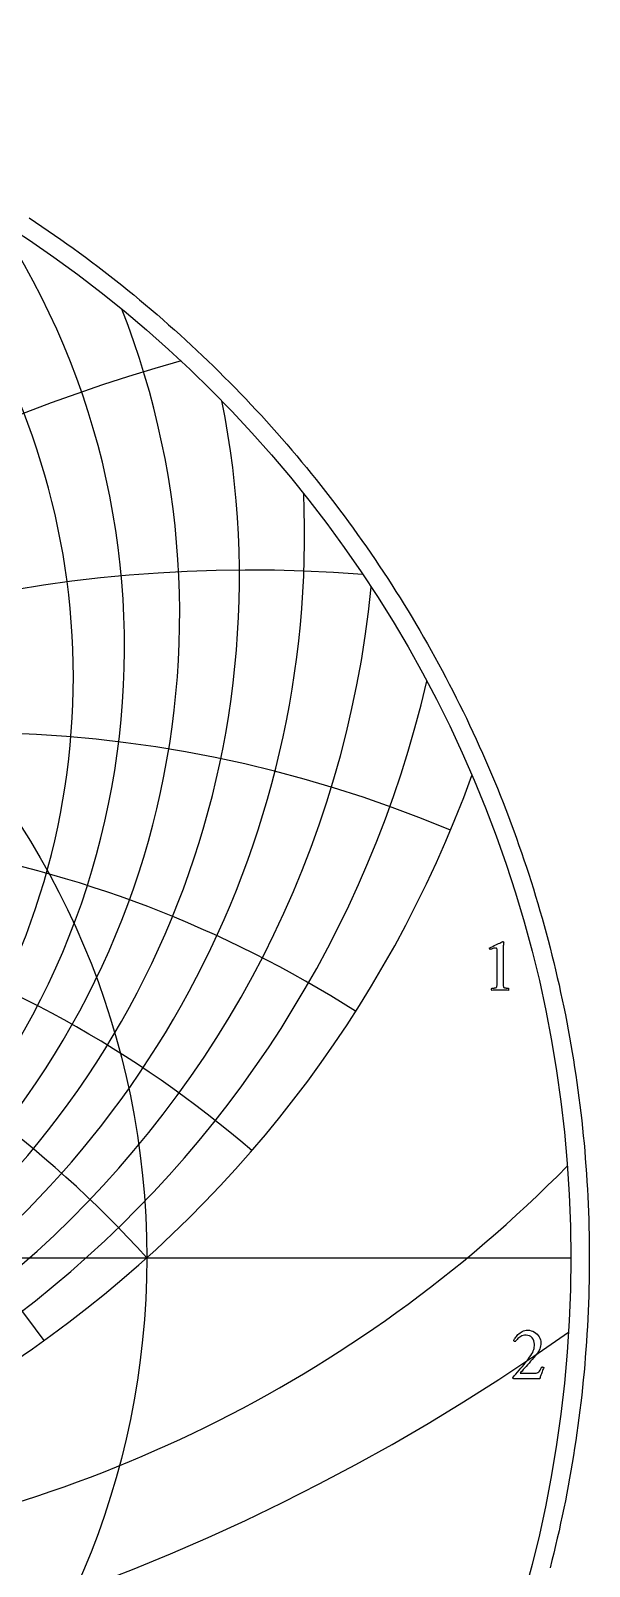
# Model space of a CAD drawing. Header units: millimetres. Extents: x -96 to 96, y -96 to 98.
# Drawn here: x 52.9 to 95.9, y -23.8 to 94.5 of the extents above; entities that cross this region are included whole.
import ezdxf

# ---------------------------------------------------------------- set-up
doc = ezdxf.new("R2010")
doc.units = ezdxf.units.MM
for name, color, linetype in [('CUT_OUTER', 1, 'Continuous'), ('ENGRAVE', 7, 'Continuous'), ('ENGRAVE_FINE', 8, 'Continuous'), ('TEXT', 5, 'Continuous')]:
    doc.layers.add(name, color=color, linetype=linetype)

msp = doc.modelspace()

# ---------------------------------------------------------------- linework, layer by layer
at = {"layer": 'CUT_OUTER'}
msp.add_lwpolyline([(52.8027, 80.0842), (53.2931, 79.7587), (53.7815, 79.4302), (54.2678, 79.0987), (54.7521, 78.7643), (55.2344, 78.4268), (55.7146, 78.0864), (56.1927, 77.7431), (56.6686, 77.3969), (57.1425, 77.0477), (57.6141, 76.6956), (58.0836, 76.3407), (58.551, 75.9828), (59.0161, 75.6221), (59.479, 75.2586), (59.9396, 74.8922), (60.398, 74.523), (60.8542, 74.151), (61.308, 73.7762), (61.7595, 73.3987), (62.2087, 73.0183), (62.6556, 72.6353), (63.1001, 72.2494), (63.5422, 71.8609), (63.982, 71.4697), (64.4193, 71.0757), (64.8542, 70.6791), (65.2867, 70.2799), (65.7167, 69.8779), (66.1442, 69.4734), (66.5692, 69.0662), (66.9917, 68.6565), (67.4117, 68.2441), (67.8292, 67.8292), (68.2441, 67.4117), (68.6565, 66.9917), (69.0662, 66.5692), (69.4734, 66.1442), (69.8779, 65.7167), (70.2799, 65.2867), (70.6791, 64.8542), (71.0757, 64.4193), (71.4697, 63.982), (71.8609, 63.5422), (72.2494, 63.1001), (72.6353, 62.6556), (73.0183, 62.2087), (73.3987, 61.7595), (73.7762, 61.308), (74.151, 60.8542), (74.523, 60.398), (74.8922, 59.9396), (75.2586, 59.479), (75.6221, 59.0161), (75.9828, 58.551), (76.3407, 58.0836), (76.6956, 57.6141), (77.0477, 57.1425), (77.3969, 56.6686), (77.7431, 56.1927), (78.0864, 55.7146), (78.4268, 55.2344), (78.7643, 54.7521), (79.0987, 54.2678), (79.4302, 53.7815), (79.7587, 53.2931), (80.0842, 52.8027), (80.4067, 52.3103), (80.7262, 51.8159), (81.0426, 51.3196), (81.3559, 50.8214), (81.6662, 50.3213), (81.9735, 49.8192), (82.2776, 49.3153), (82.5787, 48.8095), (82.8766, 48.3019), (83.1714, 47.7925), (83.4631, 47.2813), (83.7516, 46.7682), (84.037, 46.2535), (84.3192, 45.737), (84.5983, 45.2187), (84.8742, 44.6988), (85.1468, 44.1772), (85.4163, 43.6539), (85.6825, 43.129), (85.9456, 42.6024), (86.2053, 42.0743), (86.4619, 41.5445), (86.7152, 41.0132), (86.9652, 40.4804), (87.2119, 39.946), (87.4554, 39.4101), (87.6956, 38.8728), (87.9324, 38.334), (88.166, 37.7937), (88.3962, 37.252), (88.6231, 36.7089), (88.8467, 36.1644), (89.0669, 35.6186), (89.2838, 35.0714), (89.4973, 34.5229), (89.7075, 33.9731), (89.9142, 33.4221), (90.1176, 32.8697), (90.3176, 32.3162), (90.5142, 31.7614), (90.7074, 31.2054), (90.8971, 30.6482), (91.0835, 30.0899), (91.2664, 29.5305), (91.4459, 28.9699), (91.6219, 28.4083), (91.7945, 27.8456), (91.9636, 27.2818), (92.1293, 26.717), (92.2915, 26.1512), (92.4502, 25.5844), (92.6055, 25.0167), (92.7572, 24.448), (92.9055, 23.8784), (93.0502, 23.3079), (93.1915, 22.7365), (93.3293, 22.1642), (93.4635, 21.5912), (93.5942, 21.0173), (93.7214, 20.4426), (93.8451, 19.8672), (93.9652, 19.291), (94.0818, 18.714), (94.1949, 18.1364), (94.3044, 17.5581), (94.4104, 16.9791), (94.5128, 16.3995), (94.6116, 15.8193), (94.7069, 15.2385), (94.7986, 14.6571), (94.8868, 14.0751), (94.9713, 13.4926), (95.0523, 12.9097), (95.1298, 12.3262), (95.2036, 11.7422), (95.2739, 11.1579), (95.3405, 10.5731), (95.4036, 9.9879), (95.4631, 9.4023), (95.519, 8.8164), (95.5713, 8.2301), (95.62, 7.6435), (95.6651, 7.0567), (95.7066, 6.4696), (95.7445, 5.8822), (95.7788, 5.2946), (95.8095, 4.7068), (95.8365, 4.1189), (95.86, 3.5307), (95.8799, 2.9425), (95.8961, 2.3541), (95.9087, 1.7657), (95.9178, 1.1771), (95.9232, 0.5886), (95.925, 0), (95.9232, -0.5886), (95.9178, -1.1771), (95.9087, -1.7657), (95.8961, -2.3541), (95.8799, -2.9425), (95.86, -3.5307), (95.8365, -4.1189), (95.8095, -4.7068), (95.7788, -5.2946), (95.7445, -5.8822), (95.7066, -6.4696), (95.6651, -7.0567), (95.62, -7.6435), (95.5713, -8.2301), (95.519, -8.8164), (95.4631, -9.4023), (95.4036, -9.9879), (95.3405, -10.5731), (95.2739, -11.1579), (95.2036, -11.7422), (95.1298, -12.3262), (95.0523, -12.9097), (94.9713, -13.4926), (94.8868, -14.0751), (94.7986, -14.6571), (94.7069, -15.2385), (94.6116, -15.8193), (94.5128, -16.3995), (94.4104, -16.9791), (94.3044, -17.5581), (94.1949, -18.1364), (94.0818, -18.714), (93.9652, -19.291), (93.8451, -19.8672), (93.7214, -20.4426), (93.5942, -21.0173), (93.4635, -21.5912), (93.3293, -22.1642), (93.1915, -22.7365), (93.0502, -23.3079), (92.9055, -23.8784)], dxfattribs=at)
at = {"layer": 'ENGRAVE'}
msp.add_lwpolyline([(-94.5, 0), (94.5, 0)], dxfattribs=at)
for radius in [94.5, 61.8587]:
    msp.add_circle((0, 0), radius, dxfattribs=at)
for centre, radius, start, end in [((0, 49.5393), 64.3903, 158.578774, 21.421226), ((0, 68.701), 92.4464, 199.959035, 340.040965), ((0, -55.6978), 83.2391, 42, 138), ((0, -55.6978), 83.2391, 42, 138), ((21.1591, 78.967), 102.5182, 276.888696, 315.464274)]:
    msp.add_arc(centre, radius, start, end, dxfattribs=at)
at = {"layer": 'ENGRAVE_FINE'}
for centre, radius, start, end in [((0, 44.7397), 56.2045, 131.44749, 48.55251), ((0, 46.997), 60.1454, 146.69677, 33.30323), ((99.2005, -55.6978), 129.497, 105.542439, 164.092802), ((99.2005, -55.6978), 129.497, 105.542439, 164.092802), ((0, 52.4148), 68.9898, 168.649585, 11.350415), ((0, 55.683), 74.0064, 177.547342, 2.452658), ((69.8459, -55.6978), 108.6609, 85.434238, 159.703207), ((69.8459, -55.6978), 108.6609, 85.434238, 159.703207), ((0, 59.4189), 79.518, 185.608142, 354.391858), ((0, 63.7174), 85.6227, 193.034463, 346.965537), ((48.0581, -55.6978), 96.1162, 67.237642, 155.007718), ((48.0581, -55.6978), 96.1162, 67.237642, 155.007718), ((30.2966, -55.6978), 88.5812, 57.464398, 149.910712), ((30.2966, -55.6978), 88.5812, 57.464398, 149.910712), ((-14.6773, -55.6978), 84.5232, 35.707517, 130.834526), ((-14.6773, -55.6978), 84.5232, 35.707517, 130.834526), ((14.6773, -55.6978), 84.5232, 49.165474, 144.292483), ((14.6773, -55.6978), 84.5232, 49.165474, 144.292483), ((0, 127.6541), 163.3682, 234.73332, 305.26668)]:
    msp.add_arc(centre, radius, start, end, dxfattribs=at)
at = {"layer": 'TEXT'}
for points in [[(88.8317, 21.2832), (88.8317, 23.638), (88.83, 23.6957), (88.825, 23.7438), (88.8166, 23.7821), (88.8048, 23.8108), (88.789, 23.8317), (88.7683, 23.8466), (88.7428, 23.8555), (88.7124, 23.8585), (88.6752, 23.8557), (88.629, 23.8473), (88.5738, 23.8334), (88.5098, 23.8138), (88.4453, 23.7924), (88.389, 23.7728), (88.341, 23.7551), (88.3011, 23.7393), (88.2776, 23.7613), (88.2609, 23.7855), (88.2508, 23.8119), (88.2475, 23.8406), (88.2475, 23.841), (88.2475, 23.8421), (88.2475, 23.844), (88.2475, 23.8466), (88.2482, 23.8574), (88.2504, 23.866), (88.2542, 23.8723), (88.2594, 23.8764), (88.378, 23.9302), (88.4956, 23.9845), (88.612, 24.039), (88.7273, 24.094), (88.8372, 24.1467), (88.9375, 24.1946), (89.028, 24.2376), (89.1089, 24.2758), (89.1757, 24.3071), (89.2244, 24.3295), (89.2547, 24.3429), (89.2668, 24.3473), (89.2788, 24.3473), (89.2925, 24.3451), (89.3041, 24.3384), (89.3134, 24.3272), (89.3205, 24.3116), (89.3261, 24.2944), (89.3309, 24.2788), (89.335, 24.2646), (89.3384, 24.252), (89.3369, 24.2428), (89.3324, 24.2155), (89.325, 24.1698), (89.3145, 24.1059), (89.3041, 24.0252), (89.2966, 23.9293), (89.2922, 23.8181), (89.2907, 23.6916), (89.2907, 21.2832), (89.2909, 21.2188), (89.2914, 21.1566), (89.2924, 21.0966), (89.2937, 21.0388), (89.2965, 20.9848), (89.3019, 20.936), (89.3099, 20.8924), (89.3205, 20.854), (89.3305, 20.8395), (89.3488, 20.8257), (89.3753, 20.8127), (89.4099, 20.8004), (89.4492, 20.7894), (89.4896, 20.7803), (89.5312, 20.773), (89.5738, 20.7676), (89.6139, 20.7637), (89.6476, 20.7609), (89.675, 20.7592), (89.696, 20.7586), (89.7041, 20.7445), (89.7102, 20.7259), (89.7145, 20.7028), (89.7169, 20.6752), (89.7167, 20.6476), (89.7132, 20.6245), (89.7063, 20.6059), (89.696, 20.5917), (89.6085, 20.5975), (89.5247, 20.6029), (89.4446, 20.6079), (89.3682, 20.6126), (89.2922, 20.6165), (89.2132, 20.6193), (89.1312, 20.621), (89.0463, 20.6215), (88.9647, 20.621), (88.8868, 20.6193), (88.8127, 20.6165), (88.7422, 20.6126), (88.6711, 20.6079), (88.5947, 20.6029), (88.5131, 20.5975), (88.4263, 20.5917), (88.416, 20.6059), (88.4092, 20.6245), (88.4056, 20.6476), (88.4054, 20.6752), (88.4079, 20.7028), (88.4121, 20.7259), (88.4183, 20.7445), (88.4263, 20.7586), (88.4473, 20.7592), (88.4747, 20.7609), (88.5084, 20.7637), (88.5485, 20.7676), (88.5912, 20.773), (88.6327, 20.7803), (88.6731, 20.7894), (88.7124, 20.8004), (88.7467, 20.8127), (88.772, 20.8257), (88.7884, 20.8395), (88.7959, 20.854), (88.8067, 20.8924), (88.8153, 20.936), (88.8216, 20.9848), (88.8257, 21.0388), (88.8283, 21.0966), (88.8302, 21.1566), (88.8313, 21.2188), (88.8317, 21.2832)], [(92.4226, -8.4458), (92.3924, -8.5198), (92.3615, -8.5986), (92.3299, -8.6822), (92.2974, -8.7707), (92.2654, -8.8599), (92.2348, -8.9458), (92.2058, -9.0283), (92.1782, -9.1075), (92.1536, -9.1787), (92.1335, -9.2372), (92.1179, -9.283), (92.1067, -9.3161), (90.0918, -9.3161), (90.0826, -9.3093), (90.0731, -9.3005), (90.0633, -9.2899), (90.053, -9.2774), (90.0439, -9.2645), (90.0374, -9.2528), (90.0335, -9.2422), (90.0322, -9.2327), (90.1551, -9.0941), (90.2795, -8.9525), (90.4055, -8.8079), (90.5329, -8.6604), (90.6596, -8.5117), (90.7833, -8.3638), (90.904, -8.2167), (91.0217, -8.0702), (91.1339, -7.9272), (91.2378, -7.7901), (91.3336, -7.6589), (91.4211, -7.5337), (91.5025, -7.4067), (91.5679, -7.2878), (91.6173, -7.1772), (91.6506, -7.0747), (91.6728, -6.9752), (91.6886, -6.8735), (91.6981, -6.7696), (91.7013, -6.6634), (91.6899, -6.5203), (91.6559, -6.3892), (91.599, -6.2699), (91.5195, -6.1626), (91.4224, -6.074), (91.3131, -6.0106), (91.1914, -5.9726), (91.0575, -5.9599), (90.945, -5.9663), (90.8399, -5.9853), (90.7423, -6.0169), (90.6521, -6.0613), (90.5698, -6.1131), (90.4956, -6.1671), (90.4297, -6.2234), (90.3719, -6.2819), (90.3228, -6.3377), (90.2825, -6.3862), (90.2512, -6.4272), (90.2289, -6.4607), (90.2108, -6.4583), (90.1924, -6.451), (90.1735, -6.4389), (90.1544, -6.4219), (90.1374, -6.4039), (90.1253, -6.3884), (90.118, -6.3756), (90.1156, -6.3653), (90.1285, -6.3338), (90.1491, -6.293), (90.1776, -6.2429), (90.214, -6.1835), (90.2581, -6.1187), (90.3101, -6.0523), (90.3699, -5.9845), (90.4375, -5.9152), (90.5118, -5.8478), (90.5918, -5.7856), (90.6773, -5.7286), (90.7684, -5.6768), (90.8651, -5.6337), (90.9673, -5.603), (91.0752, -5.5846), (91.1886, -5.5784), (91.3256, -5.5872), (91.4562, -5.6134), (91.5804, -5.6572), (91.6983, -5.7185), (91.8071, -5.7936), (91.904, -5.8787), (91.9889, -5.9739), (92.062, -6.0792), (92.1207, -6.1913), (92.1626, -6.3072), (92.1877, -6.4268), (92.1961, -6.5501), (92.1905, -6.6734), (92.1737, -6.793), (92.1458, -6.9089), (92.1067, -7.0211), (92.0579, -7.1295), (92.0009, -7.2342), (91.9357, -7.3351), (91.8623, -7.4324), (91.7581, -7.5596), (91.6484, -7.691), (91.5331, -7.8264), (91.4122, -7.9659), (91.2902, -8.1053), (91.1715, -8.2401), (91.0562, -8.3705), (90.9442, -8.4965), (90.8395, -8.614), (90.746, -8.7193), (90.6637, -8.8122), (90.5925, -8.8929), (91.749, -8.8929), (91.8315, -8.886), (91.9062, -8.8653), (91.9731, -8.8309), (92.0322, -8.7826), (92.0864, -8.7202), (92.1387, -8.6433), (92.1892, -8.5518), (92.2378, -8.4458), (92.2464, -8.4302), (92.2602, -8.419), (92.2792, -8.4123), (92.3034, -8.41), (92.3138, -8.4108), (92.3272, -8.413), (92.3436, -8.4167), (92.363, -8.422), (92.3824, -8.4279), (92.3988, -8.4339), (92.4122, -8.4398), (92.4226, -8.4458)]]:
    msp.add_lwpolyline(points, close=True, dxfattribs=at)

doc.saveas('drawing.dxf')
